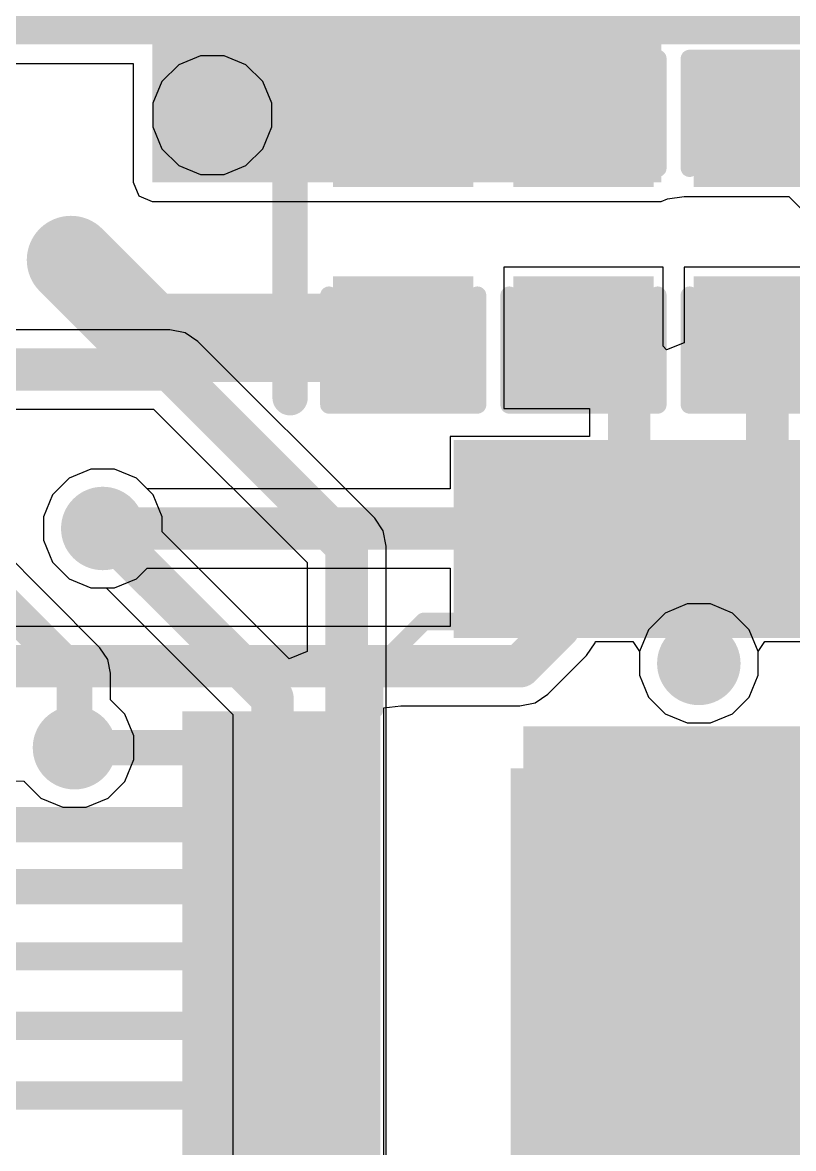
# Model space of a CAD drawing. Header units: millimetres. Extents: x -0.34 to 5.78, y -0.39 to 4.37.
# Drawn here: x 2.0693 to 2.2874, y 2.7045 to 3.0232 of the extents above; entities that cross this region are included whole.
import ezdxf

# ---------------------------------------------------------------- set-up
doc = ezdxf.new("R2010")
doc.units = ezdxf.units.MM
doc.header["$MEASUREMENT"] = 0
for name, color, linetype in [('BottomLayer', 5, 'Continuous'), ('BottomSolder', 6, 'Continuous'), ('TopLayer', 1, 'Continuous'), ('TopOverlay', 2, 'Continuous'), ('TopPaste', 8, 'Continuous'), ('TopSolder', 216, 'Continuous'), ('ViaHoleLayer', 16, 'Continuous')]:
    doc.layers.add(name, color=color, linetype=linetype)

# ---------------------------------------------------------------- blocks, each defined once
blk = doc.blocks.new('48_TQFP_EP_7_7__13')
at = {"layer": 'TopLayer'}
for points in [[(-0.00354, 0.19134), (-0.00354, 0.14331), (-0.01614, 0.14331), (-0.01614, 0.19134)], [(0.01614, 0.19134), (0.01614, 0.14331), (0.00354, 0.14331), (0.00354, 0.19134)], [(0.03583, 0.19134), (0.03583, 0.14331), (0.02323, 0.14331), (0.02323, 0.19134)], [(0.05551, 0.19134), (0.05551, 0.14331), (0.04291, 0.14331), (0.04291, 0.19134)], [(0.0752, 0.19134), (0.0752, 0.14331), (0.0626, 0.14331), (0.0626, 0.19134)], [(0.09488, 0.19134), (0.09488, 0.14331), (0.08228, 0.14331), (0.08228, 0.19134)], [(0.11457, 0.19134), (0.11457, 0.14331), (0.10197, 0.14331), (0.10197, 0.19134)], [(0.19134, 0.11457), (0.19134, 0.10197), (0.14331, 0.10197), (0.14331, 0.11457)], [(0.09843, 0.09843), (0.09843, -0.09843), (-0.09843, -0.09843), (-0.09843, 0.09843)], [(0.19134, 0.09488), (0.19134, 0.08228), (0.14331, 0.08228), (0.14331, 0.09488)], [(0.19134, 0.0752), (0.19134, 0.0626), (0.14331, 0.0626), (0.14331, 0.0752)], [(0.19134, 0.05551), (0.19134, 0.04291), (0.14331, 0.04291), (0.14331, 0.05551)], [(0.19134, 0.03583), (0.19134, 0.02323), (0.14331, 0.02323), (0.14331, 0.03583)]]:
    blk.add_hatch(color=1, dxfattribs=at).paths.add_polyline_path(points)
at = {"layer": 'TopPaste'}
for points in [[(-0.00354, 0.19134), (-0.00354, 0.14331), (-0.01614, 0.14331), (-0.01614, 0.19134)], [(0.01614, 0.19134), (0.01614, 0.14331), (0.00354, 0.14331), (0.00354, 0.19134)], [(0.03583, 0.19134), (0.03583, 0.14331), (0.02323, 0.14331), (0.02323, 0.19134)], [(0.05551, 0.19134), (0.05551, 0.14331), (0.04291, 0.14331), (0.04291, 0.19134)], [(0.0752, 0.19134), (0.0752, 0.14331), (0.0626, 0.14331), (0.0626, 0.19134)], [(0.09488, 0.19134), (0.09488, 0.14331), (0.08228, 0.14331), (0.08228, 0.19134)], [(0.11457, 0.19134), (0.11457, 0.14331), (0.10197, 0.14331), (0.10197, 0.19134)], [(0.19134, 0.11457), (0.19134, 0.10197), (0.14331, 0.10197), (0.14331, 0.11457)], [(0.09843, 0.09843), (0.09843, -0.09843), (-0.09843, -0.09843), (-0.09843, 0.09843)], [(0.19134, 0.09488), (0.19134, 0.08228), (0.14331, 0.08228), (0.14331, 0.09488)], [(0.19134, 0.0752), (0.19134, 0.0626), (0.14331, 0.0626), (0.14331, 0.0752)], [(0.19134, 0.05551), (0.19134, 0.04291), (0.14331, 0.04291), (0.14331, 0.05551)], [(0.19134, 0.03583), (0.19134, 0.02323), (0.14331, 0.02323), (0.14331, 0.03583)]]:
    blk.add_hatch(color=8, dxfattribs=at).paths.add_polyline_path(points)
at = {"layer": 'TopSolder'}
for points in [[(0.00046, 0.19534), (0.00046, 0.13931), (-0.02014, 0.13931), (-0.02014, 0.19534)], [(0.02014, 0.19534), (0.02014, 0.13931), (-0.00046, 0.13931), (-0.00046, 0.19534)], [(0.03983, 0.19534), (0.03983, 0.13931), (0.01923, 0.13931), (0.01923, 0.19534)], [(0.05951, 0.19534), (0.05951, 0.13931), (0.03891, 0.13931), (0.03891, 0.19534)], [(0.0792, 0.19534), (0.0792, 0.13931), (0.0586, 0.13931), (0.0586, 0.19534)], [(0.09888, 0.19534), (0.09888, 0.13931), (0.07828, 0.13931), (0.07828, 0.19534)], [(0.11857, 0.19534), (0.11857, 0.13931), (0.09797, 0.13931), (0.09797, 0.19534)], [(0.19534, 0.11857), (0.19534, 0.09797), (0.13931, 0.09797), (0.13931, 0.11857)], [(0.10243, 0.10243), (0.10243, -0.10243), (-0.10243, -0.10243), (-0.10243, 0.10243)], [(0.19534, 0.09888), (0.19534, 0.07828), (0.13931, 0.07828), (0.13931, 0.09888)], [(0.19534, 0.0792), (0.19534, 0.0586), (0.13931, 0.0586), (0.13931, 0.0792)], [(0.19534, 0.05951), (0.19534, 0.03891), (0.13931, 0.03891), (0.13931, 0.05951)], [(0.19534, 0.03983), (0.19534, 0.01923), (0.13931, 0.01923), (0.13931, 0.03983)]]:
    blk.add_hatch(color=216, dxfattribs=at).paths.add_polyline_path(points)
at = {"layer": 'TopOverlay', "const_width": 0.005}
for points in [[(0.119, 0.141), (0.13, 0.141)], [(0.13, 0.141), (0.144, 0.127)], [(0.144, 0.127), (0.144, 0.119)]]:
    blk.add_lwpolyline(points, dxfattribs=at)
at = {"layer": 'TopOverlay', "const_width": 0.0025}
for points in [[(0.11775, 0.141, 1), (0.12025, 0.141, 1)], [(0.12875, 0.141, 1), (0.13125, 0.141, 1)], [(0.12875, 0.141, 1), (0.13125, 0.141, 1)], [(0.14275, 0.127, 1), (0.14525, 0.127, 1)], [(0.14275, 0.127, 1), (0.14525, 0.127, 1)], [(0.14275, 0.119, 1), (0.14525, 0.119, 1)]]:
    blk.add_lwpolyline(points, format="xyb", close=True, dxfattribs=at)
blk = doc.blocks.new('C___0603_125')
at = {"layer": 'TopLayer'}
for points in [[(-0.015, 0.0175), (-0.015, -0.0175), (-0.045, -0.0175), (-0.045, 0.0175)], [(0.045, 0.0175), (0.045, -0.0175), (0.015, -0.0175), (0.015, 0.0175)]]:
    blk.add_hatch(color=1, dxfattribs=at).paths.add_polyline_path(points)
at = {"layer": 'TopPaste'}
for points in [[(-0.015, 0.0175), (-0.015, -0.0175), (-0.045, -0.0175), (-0.045, 0.0175)], [(0.045, 0.0175), (0.045, -0.0175), (0.015, -0.0175), (0.015, 0.0175)]]:
    blk.add_hatch(color=8, dxfattribs=at).paths.add_polyline_path(points)
at = {"layer": 'TopSolder'}
for points in [[(-0.01264, 0.01986), (-0.01264, -0.01986), (-0.04736, -0.01986), (-0.04736, 0.01986)], [(0.04736, 0.01986), (0.04736, -0.01986), (0.01264, -0.01986), (0.01264, 0.01986)]]:
    blk.add_hatch(color=216, dxfattribs=at).paths.add_polyline_path(points)
at = {"layer": 'TopOverlay', "const_width": 0.005}
for points in [[(-0.018, 0.021), (-0.049, 0.021)], [(-0.049, -0.021), (-0.049, 0.021)], [(0.049, 0.021), (0.018, 0.021)], [(0.049, -0.021), (0.049, 0.021)], [(-0.018, -0.021), (-0.049, -0.021)], [(0.049, -0.021), (0.018, -0.021)]]:
    blk.add_lwpolyline(points, dxfattribs=at)
at = {"layer": 'TopOverlay', "const_width": 0.0025}
for points in [[(-0.05025, 0.021, 1), (-0.04775, 0.021, 1)], [(-0.05025, 0.021, 1), (-0.04775, 0.021, 1)], [(-0.01925, 0.021, 1), (-0.01675, 0.021, 1)], [(0.01675, 0.021, 1), (0.01925, 0.021, 1)], [(0.04775, 0.021, 1), (0.05025, 0.021, 1)], [(0.04775, 0.021, 1), (0.05025, 0.021, 1)], [(-0.05025, -0.021, 1), (-0.04775, -0.021, 1)], [(-0.05025, -0.021, 1), (-0.04775, -0.021, 1)], [(-0.01925, -0.021, 1), (-0.01675, -0.021, 1)], [(0.01675, -0.021, 1), (0.01925, -0.021, 1)], [(0.04775, -0.021, 1), (0.05025, -0.021, 1)], [(0.04775, -0.021, 1), (0.05025, -0.021, 1)]]:
    blk.add_lwpolyline(points, format="xyb", close=True, dxfattribs=at)
blk = doc.blocks.new('C___0603_128')
at = {"layer": 'TopLayer'}
for points in [[(-0.015, 0.0175), (-0.015, -0.0175), (-0.045, -0.0175), (-0.045, 0.0175)], [(0.045, 0.0175), (0.045, -0.0175), (0.015, -0.0175), (0.015, 0.0175)]]:
    blk.add_hatch(color=1, dxfattribs=at).paths.add_polyline_path(points)
at = {"layer": 'TopPaste'}
for points in [[(-0.015, 0.0175), (-0.015, -0.0175), (-0.045, -0.0175), (-0.045, 0.0175)], [(0.045, 0.0175), (0.045, -0.0175), (0.015, -0.0175), (0.015, 0.0175)]]:
    blk.add_hatch(color=8, dxfattribs=at).paths.add_polyline_path(points)
at = {"layer": 'TopSolder'}
for points in [[(-0.01264, 0.01986), (-0.01264, -0.01986), (-0.04736, -0.01986), (-0.04736, 0.01986)], [(0.04736, 0.01986), (0.04736, -0.01986), (0.01264, -0.01986), (0.01264, 0.01986)]]:
    blk.add_hatch(color=216, dxfattribs=at).paths.add_polyline_path(points)
at = {"layer": 'TopOverlay', "const_width": 0.005}
for points in [[(-0.018, 0.021), (-0.049, 0.021)], [(-0.049, -0.021), (-0.049, 0.021)], [(0.049, 0.021), (0.018, 0.021)], [(0.049, -0.021), (0.049, 0.021)], [(-0.018, -0.021), (-0.049, -0.021)], [(0.049, -0.021), (0.018, -0.021)]]:
    blk.add_lwpolyline(points, dxfattribs=at)
at = {"layer": 'TopOverlay', "const_width": 0.0025}
for points in [[(-0.05025, 0.021, 1), (-0.04775, 0.021, 1)], [(-0.05025, 0.021, 1), (-0.04775, 0.021, 1)], [(-0.01925, 0.021, 1), (-0.01675, 0.021, 1)], [(0.01675, 0.021, 1), (0.01925, 0.021, 1)], [(0.04775, 0.021, 1), (0.05025, 0.021, 1)], [(0.04775, 0.021, 1), (0.05025, 0.021, 1)], [(-0.05025, -0.021, 1), (-0.04775, -0.021, 1)], [(-0.05025, -0.021, 1), (-0.04775, -0.021, 1)], [(-0.01925, -0.021, 1), (-0.01675, -0.021, 1)], [(0.01675, -0.021, 1), (0.01925, -0.021, 1)], [(0.04775, -0.021, 1), (0.05025, -0.021, 1)], [(0.04775, -0.021, 1), (0.05025, -0.021, 1)]]:
    blk.add_lwpolyline(points, format="xyb", close=True, dxfattribs=at)
blk = doc.blocks.new('C___0603_129')
at = {"layer": 'TopLayer'}
for points in [[(-0.015, 0.0175), (-0.015, -0.0175), (-0.045, -0.0175), (-0.045, 0.0175)], [(0.045, 0.0175), (0.045, -0.0175), (0.015, -0.0175), (0.015, 0.0175)]]:
    blk.add_hatch(color=1, dxfattribs=at).paths.add_polyline_path(points)
at = {"layer": 'TopPaste'}
for points in [[(-0.015, 0.0175), (-0.015, -0.0175), (-0.045, -0.0175), (-0.045, 0.0175)], [(0.045, 0.0175), (0.045, -0.0175), (0.015, -0.0175), (0.015, 0.0175)]]:
    blk.add_hatch(color=8, dxfattribs=at).paths.add_polyline_path(points)
at = {"layer": 'TopSolder'}
for points in [[(-0.01264, 0.01986), (-0.01264, -0.01986), (-0.04736, -0.01986), (-0.04736, 0.01986)], [(0.04736, 0.01986), (0.04736, -0.01986), (0.01264, -0.01986), (0.01264, 0.01986)]]:
    blk.add_hatch(color=216, dxfattribs=at).paths.add_polyline_path(points)
at = {"layer": 'TopOverlay', "const_width": 0.005}
for points in [[(-0.018, 0.021), (-0.049, 0.021)], [(-0.049, -0.021), (-0.049, 0.021)], [(0.049, 0.021), (0.018, 0.021)], [(0.049, -0.021), (0.049, 0.021)], [(-0.018, -0.021), (-0.049, -0.021)], [(0.049, -0.021), (0.018, -0.021)]]:
    blk.add_lwpolyline(points, dxfattribs=at)
at = {"layer": 'TopOverlay', "const_width": 0.0025}
for points in [[(-0.05025, 0.021, 1), (-0.04775, 0.021, 1)], [(-0.05025, 0.021, 1), (-0.04775, 0.021, 1)], [(-0.01925, 0.021, 1), (-0.01675, 0.021, 1)], [(0.01675, 0.021, 1), (0.01925, 0.021, 1)], [(0.04775, 0.021, 1), (0.05025, 0.021, 1)], [(0.04775, 0.021, 1), (0.05025, 0.021, 1)], [(-0.05025, -0.021, 1), (-0.04775, -0.021, 1)], [(-0.05025, -0.021, 1), (-0.04775, -0.021, 1)], [(-0.01925, -0.021, 1), (-0.01675, -0.021, 1)], [(0.01675, -0.021, 1), (0.01925, -0.021, 1)], [(0.04775, -0.021, 1), (0.05025, -0.021, 1)], [(0.04775, -0.021, 1), (0.05025, -0.021, 1)]]:
    blk.add_lwpolyline(points, format="xyb", close=True, dxfattribs=at)

msp = doc.modelspace()

# ---------------------------------------------------------------- hatches: boundary and pattern name
at = {"layer": 'BottomLayer'}
h = msp.add_hatch(color=5, dxfattribs=at)
edge = h.paths.add_edge_path()
edge.add_arc((2.123, 2.997), 0.01181, 0, 360)
h = msp.add_hatch(color=5, dxfattribs=at)
edge = h.paths.add_edge_path()
edge.add_arc((2.083, 2.956), 0.01181, 0, 360)
h = msp.add_hatch(color=5, dxfattribs=at)
edge = h.paths.add_edge_path()
edge.add_arc((2.092, 2.88), 0.01181, 0, 360)
h = msp.add_hatch(color=5, dxfattribs=at)
edge = h.paths.add_edge_path()
edge.add_arc((2.26063, 2.84181), 0.01181, 0, 360)
h = msp.add_hatch(color=5, dxfattribs=at)
edge = h.paths.add_edge_path()
edge.add_arc((2.084, 2.81794), 0.01181, 0, 360)
h = msp.add_hatch(color=5, dxfattribs=at)
edge = h.paths.add_edge_path()
edge.add_arc((2.231, 2.799), 0.01181, 0, 360)
h = msp.add_hatch(color=5, dxfattribs=at)
edge = h.paths.add_edge_path()
edge.add_arc((2.2695, 2.799), 0.01181, 0, 360)
h = msp.add_hatch(color=5, dxfattribs=at)
edge = h.paths.add_edge_path()
edge.add_arc((2.231, 2.758), 0.01181, 0, 360)
h = msp.add_hatch(color=5, dxfattribs=at)
edge = h.paths.add_edge_path()
edge.add_arc((2.2695, 2.758), 0.01181, 0, 360)
h = msp.add_hatch(color=5, dxfattribs=at)
edge = h.paths.add_edge_path()
edge.add_arc((2.231, 2.717), 0.01181, 0, 360)
h = msp.add_hatch(color=5, dxfattribs=at)
edge = h.paths.add_edge_path()
edge.add_arc((2.2695, 2.717), 0.01181, 0, 360)
at = {"layer": 'BottomSolder'}
h = msp.add_hatch(color=6, dxfattribs=at)
edge = h.paths.add_edge_path()
edge.add_arc((2.123, 2.997), 0.00991, 0, 360)
h = msp.add_hatch(color=6, dxfattribs=at)
edge = h.paths.add_edge_path()
edge.add_arc((2.083, 2.956), 0.00991, 0, 360)
h = msp.add_hatch(color=6, dxfattribs=at)
edge = h.paths.add_edge_path()
edge.add_arc((2.092, 2.88), 0.00991, 0, 360)
h = msp.add_hatch(color=6, dxfattribs=at)
edge = h.paths.add_edge_path()
edge.add_arc((2.26063, 2.84181), 0.00991, 0, 360)
h = msp.add_hatch(color=6, dxfattribs=at)
edge = h.paths.add_edge_path()
edge.add_arc((2.084, 2.81794), 0.00991, 0, 360)
h = msp.add_hatch(color=6, dxfattribs=at)
edge = h.paths.add_edge_path()
edge.add_arc((2.231, 2.799), 0.00991, 0, 360)
h = msp.add_hatch(color=6, dxfattribs=at)
edge = h.paths.add_edge_path()
edge.add_arc((2.2695, 2.799), 0.00991, 0, 360)
h = msp.add_hatch(color=6, dxfattribs=at)
edge = h.paths.add_edge_path()
edge.add_arc((2.231, 2.758), 0.00991, 0, 360)
h = msp.add_hatch(color=6, dxfattribs=at)
edge = h.paths.add_edge_path()
edge.add_arc((2.2695, 2.758), 0.00991, 0, 360)
h = msp.add_hatch(color=6, dxfattribs=at)
edge = h.paths.add_edge_path()
edge.add_arc((2.231, 2.717), 0.00991, 0, 360)
h = msp.add_hatch(color=6, dxfattribs=at)
edge = h.paths.add_edge_path()
edge.add_arc((2.2695, 2.717), 0.00991, 0, 360)
at = {"layer": 'TopLayer'}
for points in [[(2.014, 3.017), (2.528, 3.017), (2.528, 3.179), (2.014, 3.179)], [(2.25, 2.978), (2.25, 3.179), (2.106, 3.179), (2.106, 2.978)], [(2.211, 2.792), (2.502, 2.792), (2.502, 2.824), (2.211, 2.824)]]:
    msp.add_hatch(color=1, dxfattribs=at).paths.add_polyline_path(points)
h = msp.add_hatch(color=1, dxfattribs=at)
edge = h.paths.add_edge_path()
edge.add_arc((2.123, 2.997), 0.01181, 0, 360)
h = msp.add_hatch(color=1, dxfattribs=at)
edge = h.paths.add_edge_path()
edge.add_arc((2.083, 2.956), 0.01181, 0, 360)
h = msp.add_hatch(color=1, dxfattribs=at)
edge = h.paths.add_edge_path()
edge.add_arc((2.092, 2.88), 0.01181, 0, 360)
h = msp.add_hatch(color=1, dxfattribs=at)
edge = h.paths.add_edge_path()
edge.add_arc((2.26063, 2.84181), 0.01181, 0, 360)
h = msp.add_hatch(color=1, dxfattribs=at)
edge = h.paths.add_edge_path()
edge.add_arc((2.084, 2.81794), 0.01181, 0, 360)
h = msp.add_hatch(color=1, dxfattribs=at)
edge = h.paths.add_edge_path()
edge.add_arc((2.231, 2.799), 0.01181, 0, 360)
h = msp.add_hatch(color=1, dxfattribs=at)
edge = h.paths.add_edge_path()
edge.add_arc((2.2695, 2.799), 0.01181, 0, 360)
h = msp.add_hatch(color=1, dxfattribs=at)
edge = h.paths.add_edge_path()
edge.add_arc((2.231, 2.758), 0.01181, 0, 360)
h = msp.add_hatch(color=1, dxfattribs=at)
edge = h.paths.add_edge_path()
edge.add_arc((2.2695, 2.758), 0.01181, 0, 360)
h = msp.add_hatch(color=1, dxfattribs=at)
edge = h.paths.add_edge_path()
edge.add_arc((2.231, 2.717), 0.01181, 0, 360)
h = msp.add_hatch(color=1, dxfattribs=at)
edge = h.paths.add_edge_path()
edge.add_arc((2.2695, 2.717), 0.01181, 0, 360)
at = {"layer": 'TopSolder'}
h = msp.add_hatch(color=216, dxfattribs=at)
edge = h.paths.add_edge_path()
edge.add_arc((2.123, 2.997), 0.00991, 0, 360)
h = msp.add_hatch(color=216, dxfattribs=at)
edge = h.paths.add_edge_path()
edge.add_arc((2.083, 2.956), 0.00991, 0, 360)
h = msp.add_hatch(color=216, dxfattribs=at)
edge = h.paths.add_edge_path()
edge.add_arc((2.092, 2.88), 0.00991, 0, 360)
h = msp.add_hatch(color=216, dxfattribs=at)
edge = h.paths.add_edge_path()
edge.add_arc((2.26063, 2.84181), 0.00991, 0, 360)
h = msp.add_hatch(color=216, dxfattribs=at)
edge = h.paths.add_edge_path()
edge.add_arc((2.084, 2.81794), 0.00991, 0, 360)
h = msp.add_hatch(color=216, dxfattribs=at)
edge = h.paths.add_edge_path()
edge.add_arc((2.231, 2.799), 0.00991, 0, 360)
h = msp.add_hatch(color=216, dxfattribs=at)
edge = h.paths.add_edge_path()
edge.add_arc((2.2695, 2.799), 0.00991, 0, 360)
h = msp.add_hatch(color=216, dxfattribs=at)
edge = h.paths.add_edge_path()
edge.add_arc((2.231, 2.758), 0.00991, 0, 360)
h = msp.add_hatch(color=216, dxfattribs=at)
edge = h.paths.add_edge_path()
edge.add_arc((2.2695, 2.758), 0.00991, 0, 360)
h = msp.add_hatch(color=216, dxfattribs=at)
edge = h.paths.add_edge_path()
edge.add_arc((2.231, 2.717), 0.00991, 0, 360)
h = msp.add_hatch(color=216, dxfattribs=at)
edge = h.paths.add_edge_path()
edge.add_arc((2.2695, 2.717), 0.00991, 0, 360)
at = {"layer": 'ViaHoleLayer'}
h = msp.add_hatch(color=16, dxfattribs=at)
edge = h.paths.add_edge_path()
edge.add_arc((2.123, 2.997), 0.00591, 0, 360)
h = msp.add_hatch(color=16, dxfattribs=at)
edge = h.paths.add_edge_path()
edge.add_arc((2.083, 2.956), 0.00591, 0, 360)
h = msp.add_hatch(color=16, dxfattribs=at)
edge = h.paths.add_edge_path()
edge.add_arc((2.092, 2.88), 0.00591, 0, 360)
h = msp.add_hatch(color=16, dxfattribs=at)
edge = h.paths.add_edge_path()
edge.add_arc((2.26063, 2.84181), 0.00591, 0, 360)
h = msp.add_hatch(color=16, dxfattribs=at)
edge = h.paths.add_edge_path()
edge.add_arc((2.084, 2.81794), 0.00591, 0, 360)
h = msp.add_hatch(color=16, dxfattribs=at)
edge = h.paths.add_edge_path()
edge.add_arc((2.231, 2.799), 0.00591, 0, 360)
h = msp.add_hatch(color=16, dxfattribs=at)
edge = h.paths.add_edge_path()
edge.add_arc((2.2695, 2.799), 0.00591, 0, 360)
h = msp.add_hatch(color=16, dxfattribs=at)
edge = h.paths.add_edge_path()
edge.add_arc((2.231, 2.758), 0.00591, 0, 360)
h = msp.add_hatch(color=16, dxfattribs=at)
edge = h.paths.add_edge_path()
edge.add_arc((2.2695, 2.758), 0.00591, 0, 360)
h = msp.add_hatch(color=16, dxfattribs=at)
edge = h.paths.add_edge_path()
edge.add_arc((2.231, 2.717), 0.00591, 0, 360)
h = msp.add_hatch(color=16, dxfattribs=at)
edge = h.paths.add_edge_path()
edge.add_arc((2.2695, 2.717), 0.00591, 0, 360)

# ---------------------------------------------------------------- linework, layer by layer
at = {"layer": 'BottomLayer'}
for p, q in [((2.11966, 3.01381), (2.11348, 3.01125)), ((2.12634, 3.01381), (2.11966, 3.01381)), ((2.13252, 3.01125), (2.12634, 3.01381)), ((2.11348, 3.01125), (2.10875, 3.00652)), ((2.13725, 3.00652), (2.13252, 3.01125)), ((2.10875, 3.00652), (2.10619, 3.00034)), ((2.13981, 3.00034), (2.13725, 3.00652)), ((2.10619, 3.00034), (2.10619, 2.99366)), ((2.13981, 2.99366), (2.13981, 3.00034)), ((2.10619, 2.99366), (2.10875, 2.98748)), ((2.13725, 2.98748), (2.13981, 2.99366)), ((2.10875, 2.98748), (2.11348, 2.98275)), ((2.13252, 2.98275), (2.13725, 2.98748)), ((2.11348, 2.98275), (2.11966, 2.98019)), ((2.11966, 2.98019), (2.12634, 2.98019)), ((2.12634, 2.98019), (2.13252, 2.98275)), ((2.111, 2.93622), (2.04456, 2.93622)), ((2.11529, 2.93536), (2.111, 2.93622)), ((2.111, 2.93622), (2.111, 2.93622)), ((2.11893, 2.93293), (2.11529, 2.93536)), ((2.16893, 2.88293), (2.11893, 2.93293)), ((2.04456, 2.91378), (2.10635, 2.91378)), ((2.10635, 2.91378), (2.14978, 2.87035)), ((2.09121, 2.84621), (2.03385, 2.90357)), ((2.08248, 2.89425), (2.07775, 2.88952)), ((2.08866, 2.89681), (2.08248, 2.89425)), ((2.09534, 2.89681), (2.08866, 2.89681)), ((2.10152, 2.89425), (2.09534, 2.89681)), ((2.10625, 2.88952), (2.10152, 2.89425)), ((2.07775, 2.88952), (2.07519, 2.88334)), ((2.10881, 2.88334), (2.10625, 2.88952)), ((2.07519, 2.88334), (2.07519, 2.87666)), ((2.10881, 2.87905), (2.10881, 2.88334)), ((2.17136, 2.87929), (2.16893, 2.88293)), ((2.16893, 2.88293), (2.16893, 2.88293)), ((2.14478, 2.84308), (2.10881, 2.87905)), ((2.17222, 2.875), (2.17136, 2.87929)), ((2.07519, 2.87666), (2.07775, 2.87048)), ((2.17222, 2.63467), (2.17222, 2.875)), ((2.17222, 2.875), (2.17222, 2.875)), ((2.07775, 2.87048), (2.08248, 2.86575)), ((2.14978, 2.87035), (2.14978, 2.84515)), ((2.08248, 2.86575), (2.08866, 2.86319)), ((2.08866, 2.86319), (2.09295, 2.86319)), ((2.09295, 2.86319), (2.12878, 2.82735)), ((2.25111, 2.85607), (2.24638, 2.85134)), ((2.25729, 2.85863), (2.25111, 2.85607)), ((2.26397, 2.85863), (2.25729, 2.85863)), ((2.27015, 2.85607), (2.26397, 2.85863)), ((2.27488, 2.85134), (2.27015, 2.85607)), ((2.24638, 2.85134), (2.24382, 2.84516)), ((2.27744, 2.84516), (2.27488, 2.85134)), ((2.09342, 2.8429), (2.09121, 2.84621)), ((2.0942, 2.839), (2.09342, 2.8429)), ((2.14978, 2.84515), (2.14478, 2.84308)), ((2.24382, 2.84516), (2.24382, 2.83847)), ((2.27744, 2.83847), (2.27744, 2.84516)), ((2.0942, 2.83152), (2.0942, 2.839)), ((2.24382, 2.83847), (2.24638, 2.83229)), ((2.27488, 2.83229), (2.27744, 2.83847)), ((2.09825, 2.82747), (2.0942, 2.83152)), ((2.24638, 2.83229), (2.25111, 2.82756)), ((2.27015, 2.82756), (2.27488, 2.83229)), ((2.10081, 2.82129), (2.09825, 2.82747)), ((2.12878, 2.82735), (2.12878, 2.55765)), ((2.25111, 2.82756), (2.25729, 2.825)), ((2.26397, 2.825), (2.27015, 2.82756)), ((2.25729, 2.825), (2.26397, 2.825)), ((2.10081, 2.8146), (2.10081, 2.82129)), ((2.09825, 2.80842), (2.10081, 2.8146)), ((2.06695, 2.80857), (2.06973, 2.80846)), ((2.06973, 2.80846), (2.06975, 2.80842)), ((2.06975, 2.80842), (2.07448, 2.80369)), ((2.09352, 2.80369), (2.09825, 2.80842)), ((2.07448, 2.80369), (2.08066, 2.80113)), ((2.08734, 2.80113), (2.09352, 2.80369)), ((2.08066, 2.80113), (2.08734, 2.80113))]:
    msp.add_line(p, q, dxfattribs=at)
for points, const_width in [([(1.999, 2.924), (2.084, 2.839)], 0.01), ([(2.032, 2.925), (2.111, 2.925)], 0.012), ([(2.111, 2.925), (2.161, 2.875)], 0.012), ([(2.092, 2.88), (2.14, 2.832)], 0.012), ([(2.161, 2.585), (2.161, 2.875)], 0.012), ([(2.084, 2.81794), (2.084, 2.839)], 0.01), ([(2.14, 2.553), (2.14, 2.832)], 0.012)]:
    msp.add_lwpolyline(points, dxfattribs=dict(at, const_width=const_width))
for points, const_width in [([(2.108, 2.925, 1), (2.114, 2.925, 1)], 0.006), ([(2.108, 2.925, 1), (2.114, 2.925, 1)], 0.006), ([(2.089, 2.88, 1), (2.095, 2.88, 1)], 0.006), ([(2.158, 2.875, 1), (2.164, 2.875, 1)], 0.006), ([(2.158, 2.875, 1), (2.164, 2.875, 1)], 0.006), ([(2.0815, 2.839, 1), (2.0865, 2.839, 1)], 0.005), ([(2.0815, 2.839, 1), (2.0865, 2.839, 1)], 0.005), ([(2.137, 2.832, 1), (2.143, 2.832, 1)], 0.006), ([(2.137, 2.832, 1), (2.143, 2.832, 1)], 0.006), ([(2.0815, 2.81794, 1), (2.0865, 2.81794, 1)], 0.005)]:
    msp.add_lwpolyline(points, format="xyb", close=True, dxfattribs=dict(at, const_width=const_width))
at = {"layer": 'TopLayer'}
for p, q in [((2.014, 3.01159), (2.10059, 3.01159)), ((2.10059, 3.01159), (2.10059, 2.978)), ((2.10059, 2.978), (2.10217, 2.97417)), ((2.10217, 2.97417), (2.106, 2.97259)), ((2.25178, 2.97333), (2.2565, 2.974)), ((2.2565, 2.974), (2.2565, 2.974)), ((2.2565, 2.974), (2.28608, 2.974)), ((2.28608, 2.974), (2.2978, 2.96228)), ((2.106, 2.97259), (2.25, 2.97259)), ((2.25, 2.97259), (2.25178, 2.97333)), ((2.2505, 2.954), (2.2055, 2.954)), ((2.2055, 2.954), (2.2055, 2.914)), ((2.2505, 2.93158), (2.2505, 2.954)), ((2.2978, 2.954), (2.2565, 2.954)), ((2.2565, 2.954), (2.2565, 2.93256)), ((2.2565, 2.93256), (2.2515, 2.93054)), ((2.2515, 2.93054), (2.2505, 2.93158)), ((2.2055, 2.914), (2.22973, 2.914)), ((2.22973, 2.914), (2.22973, 2.90602)), ((2.22973, 2.90602), (2.19028, 2.90602)), ((2.19028, 2.90602), (2.19028, 2.89122)), ((2.08248, 2.89425), (2.07775, 2.88952)), ((2.08866, 2.89681), (2.08248, 2.89425)), ((2.09534, 2.89681), (2.08866, 2.89681)), ((2.10152, 2.89425), (2.09534, 2.89681)), ((2.10456, 2.89122), (2.10152, 2.89425)), ((2.19028, 2.89122), (2.10456, 2.89122)), ((2.07775, 2.88952), (2.07519, 2.88334)), ((2.07519, 2.88334), (2.07519, 2.87666)), ((2.07519, 2.87666), (2.07775, 2.87048)), ((2.07775, 2.87048), (2.08248, 2.86575)), ((2.10152, 2.86575), (2.10456, 2.86878)), ((2.10456, 2.86878), (2.19028, 2.86878)), ((2.19028, 2.86878), (2.19028, 2.85222)), ((2.08248, 2.86575), (2.08866, 2.86319)), ((2.09534, 2.86319), (2.10152, 2.86575)), ((2.08866, 2.86319), (2.09534, 2.86319)), ((2.19028, 2.85222), (2.00156, 2.85222)), ((2.22889, 2.844), (2.23132, 2.84764)), ((2.23132, 2.84764), (2.23139, 2.84798)), ((2.23139, 2.84798), (2.24193, 2.84798)), ((2.24193, 2.84798), (2.24382, 2.84516)), ((2.27744, 2.84516), (2.27933, 2.84798)), ((2.27933, 2.84798), (2.3113, 2.84798)), ((2.21796, 2.83307), (2.22889, 2.844)), ((2.22889, 2.844), (2.22889, 2.844)), ((2.24382, 2.84516), (2.24382, 2.83847)), ((2.27744, 2.83847), (2.27744, 2.84516)), ((2.24382, 2.83847), (2.24638, 2.83229)), ((2.27488, 2.83229), (2.27744, 2.83847)), ((2.21003, 2.82978), (2.21432, 2.83064)), ((2.21432, 2.83064), (2.21796, 2.83307)), ((2.24638, 2.83229), (2.25111, 2.82756)), ((2.27015, 2.82756), (2.27488, 2.83229)), ((2.17154, 2.82924), (2.17631, 2.82978)), ((2.17154, 2.78696), (2.17154, 2.82924)), ((2.17631, 2.82978), (2.21003, 2.82978)), ((2.21003, 2.82978), (2.21003, 2.82978)), ((2.25111, 2.82756), (2.25729, 2.825)), ((2.26397, 2.825), (2.27015, 2.82756)), ((2.25729, 2.825), (2.26397, 2.825)), ((2.17154, 2.74759), (2.17154, 2.78696)), ((2.17154, 2.70822), (2.17154, 2.74759)), ((2.17154, 2.66885), (2.17154, 2.70822))]:
    msp.add_line(p, q, dxfattribs=at)
for points, const_width in [([(2.123, 2.997), (2.126, 2.994)], 0.025), ([(2.126, 2.994), (2.228, 2.994)], 0.025), ([(2.278, 2.994), (2.2805, 2.994)], 0.01), ([(2.2805, 2.994), (2.308, 2.9665)], 0.01), ([(2.083, 2.956), (2.105, 2.934)], 0.025), ([(2.105, 2.934), (2.177, 2.934)], 0.025), ([(2.23, 2.9345), (2.23, 2.935)], 0.012), ([(2.23, 2.9345), (2.24094, 2.92356)], 0.012), ([(2.279, 2.934), (2.28002, 2.93298)], 0.012), ([(2.28002, 2.8773), (2.28002, 2.93298)], 0.012), ([(2.24094, 2.877), (2.24094, 2.92356)], 0.012), ([(2.092, 2.88), (2.20128, 2.88)], 0.012), ([(2.20128, 2.88), (2.20157, 2.8797)], 0.012), ([(2.20157, 2.877), (2.20157, 2.8797)], 0.012), ([(2.22096, 2.8767), (2.22126, 2.877)], 0.012), ([(2.22096, 2.85193), (2.22096, 2.8767)], 0.012), ([(2.26063, 2.84181), (2.26063, 2.876)], 0.012), ([(2.28002, 2.8773), (2.28031, 2.877)], 0.012), ([(2.21003, 2.841), (2.22096, 2.85193)], 0.012), ([(1.989, 2.841), (2.21003, 2.841)], 0.012), ([(2.26063, 2.83837), (2.26063, 2.84181)], 0.012), ([(2.084, 2.81794), (2.14252, 2.81794)], 0.01), ([(2.11765, 2.79613), (2.11847, 2.79696)], 0.01), ([(2.11847, 2.79696), (2.14122, 2.79696)], 0.01), ([(2.14122, 2.79696), (2.14252, 2.79826)], 0.01), ([(2.06387, 2.79613), (2.11765, 2.79613)], 0.01), ([(2.02743, 2.77857), (2.14252, 2.77857)], 0.01), ([(1.77652, 2.75889), (2.14252, 2.75889)], 0.008), ([(1.81218, 2.7392), (2.14252, 2.7392)], 0.008), ([(1.86113, 2.71952), (2.14252, 2.71952)], 0.008)]:
    msp.add_lwpolyline(points, dxfattribs=dict(at, const_width=const_width))
for points, const_width in [([(2.11675, 2.997, 1), (2.12925, 2.997, 1)], 0.0125), ([(2.11975, 2.994, 1), (2.13225, 2.994, 1)], 0.0125), ([(2.11975, 2.994, 1), (2.13225, 2.994, 1)], 0.0125), ([(2.22175, 2.994, 1), (2.23425, 2.994, 1)], 0.0125), ([(2.2755, 2.994, 1), (2.2805, 2.994, 1)], 0.005), ([(2.278, 2.994, 1), (2.283, 2.994, 1)], 0.005), ([(2.278, 2.994, 1), (2.283, 2.994, 1)], 0.005), ([(2.07675, 2.956, 1), (2.08925, 2.956, 1)], 0.0125), ([(2.09875, 2.934, 1), (2.11125, 2.934, 1)], 0.0125), ([(2.09875, 2.934, 1), (2.11125, 2.934, 1)], 0.0125), ([(2.17075, 2.934, 1), (2.18325, 2.934, 1)], 0.0125), ([(2.227, 2.935, 1), (2.233, 2.935, 1)], 0.006), ([(2.227, 2.9345, 1), (2.233, 2.9345, 1)], 0.006), ([(2.227, 2.9345, 1), (2.233, 2.9345, 1)], 0.006), ([(2.276, 2.934, 1), (2.282, 2.934, 1)], 0.006), ([(2.27702, 2.93298, 1), (2.28302, 2.93298, 1)], 0.006), ([(2.27702, 2.93298, 1), (2.28302, 2.93298, 1)], 0.006), ([(2.23794, 2.92356, 1), (2.24394, 2.92356, 1)], 0.006), ([(2.23794, 2.92356, 1), (2.24394, 2.92356, 1)], 0.006), ([(2.089, 2.88, 1), (2.095, 2.88, 1)], 0.006), ([(2.19828, 2.88, 1), (2.20428, 2.88, 1)], 0.006), ([(2.19828, 2.88, 1), (2.20428, 2.88, 1)], 0.006), ([(2.19857, 2.8797, 1), (2.20457, 2.8797, 1)], 0.006), ([(2.19857, 2.8797, 1), (2.20457, 2.8797, 1)], 0.006), ([(2.19857, 2.877, 1), (2.20457, 2.877, 1)], 0.006), ([(2.21796, 2.8767, 1), (2.22396, 2.8767, 1)], 0.006), ([(2.21796, 2.8767, 1), (2.22396, 2.8767, 1)], 0.006), ([(2.21826, 2.877, 1), (2.22426, 2.877, 1)], 0.006), ([(2.23794, 2.877, 1), (2.24394, 2.877, 1)], 0.006), ([(2.25763, 2.876, 1), (2.26363, 2.876, 1)], 0.006), ([(2.27702, 2.8773, 1), (2.28302, 2.8773, 1)], 0.006), ([(2.27702, 2.8773, 1), (2.28302, 2.8773, 1)], 0.006), ([(2.27731, 2.877, 1), (2.28331, 2.877, 1)], 0.006), ([(2.21796, 2.85193, 1), (2.22396, 2.85193, 1)], 0.006), ([(2.21796, 2.85193, 1), (2.22396, 2.85193, 1)], 0.006), ([(2.20703, 2.841, 1), (2.21303, 2.841, 1)], 0.006), ([(2.20703, 2.841, 1), (2.21303, 2.841, 1)], 0.006), ([(2.25763, 2.84181, 1), (2.26363, 2.84181, 1)], 0.006), ([(2.25763, 2.84181, 1), (2.26363, 2.84181, 1)], 0.006), ([(2.25763, 2.83837, 1), (2.26363, 2.83837, 1)], 0.006), ([(2.0815, 2.81794, 1), (2.0865, 2.81794, 1)], 0.005), ([(2.14002, 2.81794, 1), (2.14502, 2.81794, 1)], 0.005), ([(2.11597, 2.79696, 1), (2.12097, 2.79696, 1)], 0.005), ([(2.11597, 2.79696, 1), (2.12097, 2.79696, 1)], 0.005), ([(2.13872, 2.79696, 1), (2.14372, 2.79696, 1)], 0.005), ([(2.13872, 2.79696, 1), (2.14372, 2.79696, 1)], 0.005), ([(2.14002, 2.79826, 1), (2.14502, 2.79826, 1)], 0.005), ([(2.11515, 2.79613, 1), (2.12015, 2.79613, 1)], 0.005), ([(2.11515, 2.79613, 1), (2.12015, 2.79613, 1)], 0.005), ([(2.14002, 2.77857, 1), (2.14502, 2.77857, 1)], 0.005), ([(2.14052, 2.75889, 1), (2.14452, 2.75889, 1)], 0.004), ([(2.14052, 2.7392, 1), (2.14452, 2.7392, 1)], 0.004), ([(2.14052, 2.71952, 1), (2.14452, 2.71952, 1)], 0.004)]:
    msp.add_lwpolyline(points, format="xyb", close=True, dxfattribs=dict(at, const_width=const_width))
at = {"layer": 'TopOverlay', "const_width": 0.01}
for points in [[(2.145, 2.917), (2.145, 3.023)], [(2.145, 3.023), (2.434, 3.023)]]:
    msp.add_lwpolyline(points, dxfattribs=at)
at = {"layer": 'TopOverlay', "const_width": 0.005}
for points in [[(2.1425, 3.023, 1), (2.1475, 3.023, 1)], [(2.1425, 3.023, 1), (2.1475, 3.023, 1)], [(2.1425, 2.917, 1), (2.1475, 2.917, 1)]]:
    msp.add_lwpolyline(points, format="xyb", close=True, dxfattribs=at)

# ---------------------------------------------------------------- block references
for name, p, rotation in [('C___0603_128', (2.177, 2.964), 270), ('C___0603_129', (2.228, 2.964), 270), ('C___0603_125', (2.279, 2.964), 270), ('48_TQFP_EP_7_7__13', (2.30984, 2.70968), 90)]:
    msp.add_blockref(name, p, dxfattribs=dict(rotation=rotation))

doc.saveas('drawing.dxf')
